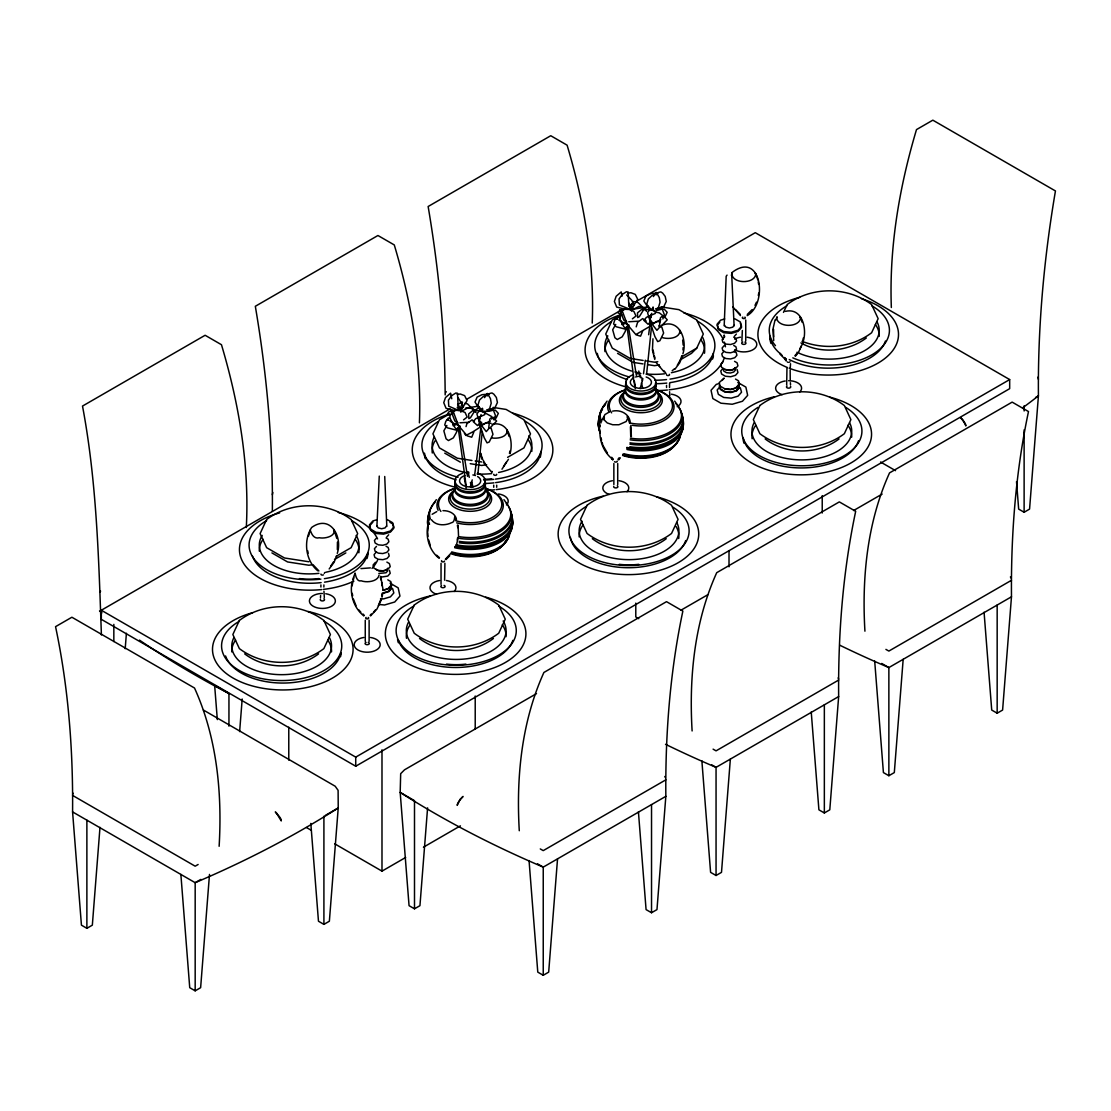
<?xml version="1.0" encoding="UTF-8"?>
<svg xmlns="http://www.w3.org/2000/svg" width="1111" height="1111" viewBox="0 0 1111 1111"><rect width="100%" height="100%" fill="white"/><g stroke="black" fill="none" stroke-linecap="round" stroke-linejoin="round"><path stroke-width="1.5" d="M323.87 587.039L323.898 584.928M496.7 487.271L496.714 485.16M669.516 387.489L669.586 383.267M742.342 330.509L741.884 341.063M638.422 811.78L646.074 909.603L651.532 912.742L656.976 909.603L665.836 796.337C665.267 734.246 669.989 671.919 682.862 611.106L666.517 601.662L543.904 672.461C521.531 721.789 516.129 777.144 519.281 830.736M811.238 712.012L818.904 809.822L824.348 812.974L829.792 809.822L838.652 696.569C838.083 634.464 842.805 572.151 855.678 511.324L839.333 501.894L716.72 572.679C694.347 622.007 688.945 677.377 692.111 730.955M984.068 612.23L991.72 710.054L997.164 713.193L1002.608 710.054L1011.482 596.788C1010.899 534.697 1015.635 472.369 1028.494 411.556L1012.149 402.113L889.536 472.897C867.163 522.239 861.761 577.595 864.927 631.187M1016.523 481.646L1018.662 509.102L1024.12 512.254L1029.564 509.102L1038.424 395.849C1037.757 327.203 1043.937 258.599 1055.45 190.953L932.837 120.169L916.492 129.598C899.313 187.162 889.064 247.295 891.341 307.511M419.416 422.847C421.708 362.63 411.459 302.498 394.28 244.934L377.934 235.504L255.322 306.289C266.834 373.935 273 442.539 272.348 511.185M592.232 323.065C594.524 262.863 584.275 202.73 567.096 145.166L550.75 135.723L428.138 206.507C438.692 268.737 444.858 331.772 445.164 394.905M790.157 370.046L790.254 380.601M458.218 424.944L458.69 426.124L453.385 411.917L454.899 410.32L460.176 410.501L465.051 412.459L467.175 417.083L463.551 419.875M627.048 323.898L627.521 325.065L622.229 310.858L623.729 309.261L629.02 309.441L633.881 311.413L636.006 316.038L632.381 318.829M376.893 526.447L379.268 476.077M724.191 325.829L726.177 276.32L727.052 275.111M427.818 531.391L428.332 526.461M773.562 329.356L773.659 336.786M219.131 846.29C222.283 792.712 216.895 737.343 194.508 688.015L71.896 617.23L55.55 626.66C68.424 687.487 73.145 749.8 72.576 811.905L81.436 925.157L86.88 928.31L92.338 925.157L99.99 827.348M246.309 527.517C249.544 465.69 239.059 403.835 221.464 344.716L205.118 335.272L82.506 406.07C96.74 481.618 98.698 558.458 101.407 634.978M790.254 367.935L790.532 363.728M337.341 549.556L337.438 542.126M630.729 436.554L630.423 426.693M631.381 436.637L630.854 425.332M682.973 350.007L683.154 347.535M320.468 597.593L320.621 595.482M365.255 641.339L365.255 620.244M369.116 620.244L369.116 641.339M441.039 584.372L441.039 563.277M444.9 563.277L444.608 580.15M613.855 484.59L613.855 463.495M617.716 463.495L617.716 484.59M745.745 319.968L745.745 341.063M786.671 384.809L786.963 367.935M125.196 648.713L126.404 633.27M209.493 874.426L200.633 987.693L195.175 990.831L189.731 987.693L180.871 874.426M239.629 731.607L242.184 699.013M427.596 807.85L419.944 905.673L414.5 908.812L409.056 905.673L400.182 792.407L400.682 773.673L404.501 769.826L536.516 693.611M557.541 858.859L548.681 972.125L543.237 975.277L537.78 972.125L529.058 860.581M730.358 759.091L721.497 872.357L716.053 875.496L710.596 872.357L701.874 760.813M903.174 659.309L894.313 772.576L888.869 775.728L883.412 772.576L874.69 661.031M482.118 411.834L482.424 408.251L482.854 411.709L491.937 416.694L491.715 419.083M652.768 310.566L653.074 306.983L653.504 310.455L655.184 311.941L659.392 312.899L662.573 315.427M477.869 474.175L482.23 431.971M646.713 373.129L651.421 327.537M272.348 494.687L272.82 492.451M449.747 418.097L450.163 414.972L452.774 413.431M474.661 474.841L480.702 428.985M481.146 425.596L481.591 422.194M620.188 318.399L620.813 313.705M643.505 373.796L645.297 360.2M648.643 334.73L650.435 321.135M650.879 317.746L651.324 314.344M352.118 582.081C349.437 594.385 353.909 608.023 363.797 615.911L363.7 615.772M352.145 585.886L352.756 582.22M427.902 525.1C425.416 537.002 429.263 550.612 439.026 558.236M652.962 338.772L652.435 350.09L654.782 359.478M473.814 432.123L471.731 437.22L467.231 435.873L459.926 427.277M642.644 331.064L640.575 336.175L636.061 334.828L628.757 326.217M337.272 553.361C342.855 536.835 330.384 513.962 311.649 527.461C303.136 540.71 305.414 560.708 317.829 570.832M381.656 595.746L382.128 593.316M382.059 597.121L382.767 593.399M457.204 539.988L457.676 537.557M509.449 453.427L509.921 450.997M510.088 453.594C513.574 441.275 508.824 420.375 492.006 424.346M682.904 353.812C687.431 340.147 679.682 318.246 661.823 325.287M758.299 295.457L758.771 293.026M802.85 340.438L803.309 337.994M803.475 340.591C806.961 328.287 802.211 307.386 785.394 311.358M457.704 427.596L456.385 432.512L453.344 437.873L448.455 440.553L446.08 438.803L443.844 430.832L446.886 425.457M626.535 326.537L625.229 331.453L622.188 336.827L617.285 339.508L614.911 337.744L612.675 329.773L615.73 324.412M470.411 486.562L472.231 479.883M640.144 388.642L642.88 378.629M308.455 536.307L309.469 532.891M352.631 579.831L355.089 573.068M353.242 580.067L353.909 577.776M775.075 319.815L772.923 329.3L773.728 340.591M466.037 426.61L466.953 423.569L472.022 419.875L474.383 421.513M636.214 326.856L637.603 322.315L642.658 318.607L646.213 321.065M72.687 794.268L73.048 793.143M336.758 555.583L334.119 562.263L329.162 568.971M380.934 599.093L378.351 605.634M381.545 599.343L377.004 608.981L370.56 615.911M456.218 545.807L458.565 536.419L458.038 525.1M680.696 359.159L681.793 355.784M682.39 356.034L679.751 362.714L674.794 369.421M802.975 342.813L798.42 352.451M494.034 420.014L495.492 415.667L493.465 410.223L488.396 411.237M662.864 318.954L664.322 314.621L662.295 309.164L657.226 310.177M462.495 402.571L459.773 410.042L461.232 411.32L468.342 407.668L473.397 409.015L475.952 412.459L467.55 403.932L465.023 403.251M633.131 301.317L630.423 308.775L631.881 310.052L638.978 306.4L644.047 307.761M481.105 414.584L479.063 420.097L482.243 424.791L490.201 421.027M651.74 313.316L649.713 318.829L652.893 323.523L660.851 319.774M484.535 397.641L487.285 393.488L488.771 394.099L481.98 394.697L477.119 397.099L474.994 402.085L479.827 409.32L482.452 410.14M653.379 296.595L656.129 292.429L657.615 293.054L650.824 293.651L645.949 296.04L643.824 301.025L648.657 308.261L651.282 309.08M309.941 531.808C310.177 525.517 310.83 540.099 319.288 537.752C324.704 538.891 336.064 536.432 333.883 529.558L336.827 538.46M354.728 575.554C355.395 568.554 355.02 582.567 361.172 580.803C367.019 582.942 377.934 581.553 379.073 575.095M602.259 419.583L604.981 414.514L609.578 411.848M602.856 419.889L604.301 416.569L604.301 420.041L607.286 422.958L612.675 424.749L618.896 424.749L626.187 421.513L627.673 418.347L627.271 416.569L629.729 423.305M731.357 275.278L732.33 273.042L731.927 274.806C733.954 283.874 753.813 283.847 755.716 274.736L755.299 273.042L756.744 276.361M775.672 320.121L777.117 316.788L776.714 318.565C778.742 327.634 798.601 327.592 800.489 318.482L800.087 316.788L801.059 319.038M680.126 359.922L691.486 353.367L696.764 348.118L703.305 334.036L696.764 319.954L678.918 309.65L661.031 306.886M783.491 312.399L787.13 304.581C811.336 286.263 847.415 286.263 871.621 304.581L878.148 318.663L871.621 332.744C852.04 347.771 824.556 350.048 802.003 341.327M508.463 459.26L501.978 469.203M680.196 360.214L677.321 365.241M754.994 305.358L756.48 302.192M799.767 349.104L801.267 345.938M324.287 573.415L324.787 572.484M100.004 592.232L100.587 591.177M445.636 392.683L446.219 391.627M445.358 559.264L451.302 552.903M445.9 559.652L449.733 555.75M618.174 459.482L618.73 458.593M618.716 459.871L620.341 457.843M457.538 430.471L454.954 427.652L450.177 418.444L448.358 417.972L445.789 421.402L444.733 424.985L447.316 427.791L457.538 430.471L460.232 426.235L456.718 424.471L452.982 425.652M626.382 329.411L623.799 326.606L619.008 317.399L617.202 316.913L614.633 320.357L613.578 323.926L616.147 326.745L626.382 329.411L629.062 325.19L625.549 323.426L621.813 324.593M333.564 561.874L330.731 566.124M506.38 462.107L503.547 466.356M460.232 799.267L457.176 805.378C457.399 800.948 468.009 791.671 460.287 799.309M370.13 615.355L371.324 614.022M747.3 315.482L747.203 315.621C768.52 303.4 761.229 249.697 731.774 272.709M386.475 525.961L385.059 527.919L381.642 528.739L378.24 527.919L376.823 525.961M432.443 505.116L436.331 499.672M603.176 406.543L607.064 401.113M734.177 325.204L732.76 327.176L729.358 327.995L725.941 327.176L724.525 325.204M656.087 310.358L658.434 307.58L660.059 302.164L659.295 297.567L657.573 294.54L655.49 293.984L651.949 295.609L648.31 299.012L646.685 304.428L651.115 309.608L653.199 310.163M373.518 612.175L375.518 609.883M752.161 309.594L747.314 314.399M794.948 355.645L796.934 353.354M795.365 356.2L797.406 353.867M372.921 522.073L369.463 525.989L370.657 530.35L376.046 533.461L383.573 534.141L390.378 532.141L393.836 528.225L392.641 523.878L389.947 522.323M376.476 538.099L374.421 540.432L375.129 543.001L378.323 544.848L382.795 545.265L386.822 544.084L388.878 541.751L388.17 539.168L386.045 537.932M376.476 546.39L374.421 548.709L375.129 551.292L378.323 553.139L382.795 553.556L386.822 552.361L388.878 550.028L388.17 547.459L386.045 546.223M386.684 537.057L388.683 534.794M376.212 552.181L374.06 554.625L374.81 557.333L378.157 559.264L382.851 559.694L387.072 558.458L389.225 556.014L388.489 553.306M375.504 562.291L373.06 565.055L373.907 568.124L377.698 570.318L383.003 570.804L387.795 569.387L390.239 566.624L389.392 563.569L386.864 562.097M387.753 568.249L386.017 570.221L382.615 571.221L378.837 570.873L376.143 569.318M387.753 570.818L386.017 572.776L378.837 573.443M390.239 586.177L387.795 588.941L383.003 590.358M719.761 322.315L717.164 325.245L718.359 329.592L723.747 332.717L731.288 333.397L738.079 331.397L741.537 327.481L740.343 323.134M724.178 345.632L722.122 347.965L722.83 350.548L726.025 352.395L730.496 352.798L734.524 351.618L736.579 349.285L735.871 346.715L733.746 345.479M734.385 336.314L736.385 334.05M723.928 351.437L721.775 353.881L722.511 356.589L725.872 358.52L730.552 358.95L734.788 357.714L736.94 355.27L736.19 352.562L733.954 351.27M723.205 361.547L720.761 364.311L721.608 367.38L726.538 370.13L730.316 370.477L733.732 369.477L735.468 367.505M722.386 369.144L720.761 370.991L721.608 374.06L725.4 376.254L730.719 376.74L735.496 375.324L737.94 372.56L737.093 369.491M722.094 380.462L724.15 378.115L719.22 382.573L720.206 386.184L725.4 389.128L730.719 389.614L735.496 388.197L737.94 385.434M719.761 387.045L717.164 389.989L718.359 394.336L723.747 397.46L731.288 398.141L738.079 396.141L741.537 392.225L740.343 387.878M489.757 428.193L496.617 421.083L494.853 419.111L491.187 417.764L489.757 419.153L488.59 428.943L486.271 431.596L481.577 425.555L486.09 422.68L491.02 423.319M660.406 326.926L667.253 319.815L665.489 317.857L661.823 316.496L660.406 317.899L659.24 327.676L656.92 330.328L652.226 324.301L656.74 321.426L660.017 321.843M487.201 395.905L489.979 393.363L491.992 392.975L493.798 394.141L496.367 397.488L497.422 402.501L494.853 407.987L486.687 409.876M656.045 294.859L658.809 292.318L660.823 291.915L662.642 293.082L665.211 296.429L666.267 301.442L663.684 306.928L655.532 308.83M672.169 370.727L674.377 368.866M479.119 407.209L474.939 410.598L470.425 417.792L468.856 418.625L468.634 413.931L472.814 410.556L482.23 410.667L477.855 405.487L479.48 400.071L483.118 396.655L486.646 395.044L488.729 395.599L490.451 398.627L491.215 403.21L489.604 408.626L487.243 411.417L484.354 411.223M647.949 306.164L643.769 309.538L639.269 316.732L637.686 317.565L637.478 312.885L641.658 309.497L651.074 309.622M432.165 514.282L436.762 511.615M636.506 334.175L651.227 325.606L649.768 323.537M961.64 418.722C956.96 414.639 966.528 422.791 965.792 425.707M961.557 418.778L962.543 419.722M962.473 419.764L963.376 420.805M636.506 301.262L755.272 232.685L1009.677 379.573L1009.677 388.669L355.728 766.229L101.323 619.341L101.323 610.245L450.094 408.876M457.607 404.543L462.12 401.932M466.634 399.335L621.466 309.941M628.993 305.594L631.992 303.858M449.872 413.723L439.456 419.736L432.929 433.818L439.456 447.9L457.315 458.204L471.953 460.468M621.202 314.802L612.272 319.954L605.745 334.036L612.272 348.118L630.131 358.436L643.144 360.45M336.258 556.264L351.132 547.681L357.673 533.599L351.132 519.517C326.926 501.2 290.846 501.2 266.64 519.517L260.113 533.599L266.64 547.681L284.499 557.986L308.886 561.763M507.588 457.343L523.948 447.9L530.489 433.818L523.948 419.736L506.102 409.431L493.09 407.418M681.89 356.714L696.764 348.118M334.494 559.472L345.854 552.917M318.593 653.865C297.415 669.891 265.848 669.891 244.67 653.865M866.33 337.98C848.026 351.673 820.862 354.353 800.934 342.91M493.437 638.478C472.258 654.504 440.692 654.504 419.514 638.478M666.253 538.71C645.074 554.722 613.508 554.722 592.33 538.71M839.069 438.928C817.89 454.954 786.324 454.954 765.146 438.928M101.323 610.245L355.728 757.133L1009.677 379.573M198.133 864.483L195.175 866.191L72.576 795.407M200.91 879.384L195.175 882.689L72.576 811.905M1035.563 397.502L1038.424 395.849A969.334 559.638 0 0 1 1022.606 407.876M325.342 815.405L338.23 807.961L338.105 790.338L335.189 786.227L203.41 710.04M680.821 610.286L707.832 594.704M853.637 510.518L882.148 494.062M334.647 843.791L381.99 871.135L405.668 857.456M423.43 847.207L460.412 825.848M310.816 823.418L318.468 921.227L323.912 924.38L329.37 921.227L338.23 807.961A969.334 559.638 0 0 1 195.175 882.689L195.175 990.831M665.836 779.839L543.237 850.623L540.279 848.929M838.652 680.071L716.053 750.855L713.095 749.147M1011.482 580.289L888.869 651.074L885.911 649.38M665.836 796.337L543.237 867.122A969.334 559.638 0 0 1 400.182 792.407L414.5 800.67L414.5 908.812M838.652 696.569L716.053 767.354A969.334 559.638 0 0 1 665.531 744.301M1011.482 596.788L888.869 667.572A969.334 559.638 0 0 1 839.888 645.269M276.361 812.933L281.236 820.932C282.125 817.807 271.862 809.1 276.458 812.877M724.705 318.968L720.622 320.176L717.164 324.093L718.359 328.439L723.747 331.55L731.288 332.245L738.079 330.245L741.537 326.328L740.343 321.982L734.954 318.857M719.164 383.545L716.248 384.392L711.04 390.294L712.831 398.543L720.942 403.21L732.246 404.251L742.467 401.252L747.661 395.349L745.87 387.1L737.773 382.434M377.004 519.712L372.921 520.92L369.463 524.836L370.657 529.183L376.046 532.308L383.573 532.988L390.378 530.989L393.836 527.072L392.641 522.725L387.253 519.601M383.253 590.094L388.906 588.427L391.78 585.164L390.794 581.553L387.795 579.831M383.156 592.885L388.447 591.33L391.141 588.274L390.53 586.011M383.253 593.26L388.906 591.594L391.78 588.33L390.794 584.719M360.978 568.596L370.394 567.888M621.785 323.009L624.813 322.315L627.201 324.079M452.955 424.069L455.982 423.374L458.357 425.138M627.993 308.65L624.91 309.136L616.702 307.08L614.383 301.442L616.147 296.276L621.243 291.901L621.993 296.262M457.357 409.903L454.26 410.39L446.066 408.334L443.747 402.696L445.511 397.544L450.594 393.155L451.76 398.752M633.381 309.15L648.019 306.886M657.781 361.7L654.518 362.2L646.394 360.95M659.448 364.922L654.518 365.686L647.963 364.672M465.44 408.168L478.452 406.154M486.632 464.704L481.702 465.467L470.217 463.69M312.177 564.735L308.886 565.235L287.555 561.944L271.931 552.917M624.243 309.691L619.855 310.275L618.022 312.816L621.771 314.844M455.066 410.751L449.205 411.542L447.372 414.084L449.427 415.07M627.896 293.123L630.909 292.735L635.27 294.373L637.728 299.303L631.354 309.233L634.103 305.039L631.645 300.095L626.715 294.998M457.246 394.391L460.26 394.002L464.62 395.627L467.078 400.571L460.704 410.501L460.857 412.223M612.578 411.126C620.716 409.362 629.854 414.07 630.34 423.069M628.77 321.759L638.186 321.204M459.926 422.805L469.342 422.249M658.045 309.386L664.114 309.066L667.155 312.302L664.92 317.038L662.545 316.274M489.215 410.431L495.27 410.112L498.325 413.361L496.089 418.097L493.715 417.333M457.996 410.362L460.718 410.528L463.454 406.293L457.996 397.585M492.104 437.97C497.409 438.817 506.408 437.331 507.102 431.485L506.699 429.79L509.157 436.526M442.97 510.657C448.705 510.505 455.191 513.226 456.496 519.365M725.4 369.574L730.719 370.06L735.496 368.644L737.94 365.88L737.093 362.825L734.565 361.353M724.691 388.767L730.955 389.35L736.607 387.683L739.482 384.42L738.496 380.809L735.51 379.073M380.351 577.234L387.795 576.067L390.239 573.304L389.392 570.249M380.559 598.607L383.573 598.885L390.378 596.885L393.836 592.968L392.641 588.622M379.698 604.551L384.545 604.995L394.752 601.995L399.96 596.093L398.169 587.858L390.058 583.178M448.622 420.208L446.678 419.93L448.705 420.319M633.187 362.394L643.033 363.908M475.202 460.982L481.702 461.982M662.017 337.508C667.864 339.452 678.668 338.577 679.918 331.703L679.515 330.009L680.96 333.342M634.409 301.65L638.2 302.664L646.602 311.191L645.894 309.372M658.865 325.856L661.795 326.995L663.628 333.064L659.878 340.73L657.698 341.605L654.893 336.55L650.824 324.426L653.004 323.551L650.282 321.898L649.893 316.135L650.727 317.579M626.646 321.579L623.757 320.051L619.785 309.802L622.271 312.441M457.801 422.638L454.913 421.111L450.941 410.862L453.427 413.486M733.746 337.188L735.871 338.424L736.579 341.008L734.524 343.327L730.496 344.521L726.025 344.104L722.83 342.257L722.122 339.688L724.178 337.355L724.178 335.036L724.678 336.897M880.565 462.009L895.535 470.647M617.563 353.367L631.756 361.575M881.717 663.448L888.869 667.572L888.869 775.728M444.747 453.149L460.371 462.162M638.742 618.674L635.784 616.966L635.784 603.106M711.762 764.868L716.053 767.354L716.053 875.496M537.502 863.816L543.237 867.122L543.237 975.277M216.062 686.098L228.949 693.542L228.949 726.163M306.525 827.556L310.969 830.125M618.799 320.037L622.604 322.371M449.969 421.097L453.774 423.416M436.623 555.194L439.47 557.694M784.463 357.506L786.213 359.714M740.315 314.399L735.482 309.594M663.892 370.727L665.114 372.088M664.086 371.907L656.309 362.714M611.647 457.274L613.147 459.024M363.033 614.022L364.241 615.355M318.899 570.915L313.094 564.791M780.269 353.354L782.269 355.645M779.797 353.867L785.227 359.381M358.839 609.883L360.839 612.175M457.218 407.32L458.774 409.209M740.44 315.621L732.732 306.719M612.411 459.149C604.523 452.816 600.065 442.956 599.926 432.859M731.732 275.459L734.107 325.829M658.74 365.241L659.698 366.574M674.669 401.113L678.557 406.543M607.453 453.135L603.12 445.719M491.965 471.397L492.298 471.856M503.936 499.672L507.824 505.116M431.415 519.67C435.748 525.864 445.233 525.822 451.469 522.725C456.079 522.323 453.566 511.935 455.899 519.67M491.742 472.244L483.493 462.482M479.119 424.791L480.577 426.874L472.8 431.873L465.856 435.429L464.398 433.359M963.32 420.847L965.792 425.707M620.743 321.135L622.271 323.44M485.91 465.009L483.049 459.996M785.13 359.242L786.144 360.992M612.314 459.024L612.855 459.871M480.077 418.833L479.258 417.389L479.633 423.166L477.508 425.582L473.272 421.708L475.73 418.653L484.604 414.722L485.257 413.334L482.368 411.237L479.355 410.82L476.897 413.875L479.646 423.194L482.368 424.819L480.174 425.694L484.243 437.803L487.049 442.872L489.229 441.997L492.978 434.332L491.145 428.263M1010.413 576.928L1010.996 578.026M664.781 776.478L665.364 777.575M665.642 372.935L666.142 373.865M628.59 302.775L630.826 307.233L628.632 309.094L631.367 309.261L631.492 310.969M457.94 404.043L460.176 408.487M356.006 605.634L353.423 599.093M1037.952 377.115L1038.424 379.351M654.282 355.784L655.004 358.034M602.037 442.345L602.759 444.594M481.827 456.69L482.549 458.94M481.966 459.26L480.341 453.594M430.304 545.487L428.721 539.988M838.18 677.807L838.541 678.932M801.531 320.121L802.211 322.398M757.091 277.5L757.758 279.778M380.698 576.345L383.045 589.608M380.448 577.776L381.115 580.067M734.857 367.894L735.468 370.074L733.732 372.032L730.316 373.032L726.538 372.685L723.844 371.13L723.247 368.949M738.496 383.975L739.482 387.586L736.607 390.85L730.955 392.516L724.691 391.947L720.206 389.35L719.22 385.739M738.232 385.267L738.857 387.531L736.149 390.586L730.857 392.141L724.983 391.614L720.789 389.183L719.859 385.795M638.769 371.018L640.311 377.768M641.464 382.837L642.616 387.892M480.966 453.427L481.452 455.566M468.12 472.286L469.273 477.341M470.425 482.41L471.592 487.465M384.725 476.494L386.809 526.447M641.7 377.504L642.45 380.865M471.8 482.118L472.911 487.146M653.087 350.007L653.796 353.659M601.079 437.776L601.551 440.206M352.229 593.316L352.701 595.746M307.691 550.778L308.15 553.209M633.131 376.726L635.284 388.669M464.287 477.772L466.148 488.007M633.714 377.573L627.34 328.995M634.312 380.948L635.52 387.683M466.078 485.368L458.51 430.04M758.244 281.93L758.66 284.374M682.668 340.133L683.182 345.063M457.399 525.239L457.801 527.683M381.615 582.22L382.226 585.886M628.382 326.134L636.339 375.282M459.551 427.18L467.495 476.327M214.631 685.279L217.325 719.595M790.379 382.712L790.532 384.809M324.329 597.593L323.954 591.26M427.749 532.627L428.027 536.335M669.794 395.933L669.586 391.711M666.531 385.378L666.544 387.489M493.715 485.16L493.728 487.271M320.898 584.928L320.912 587.039M1024.12 405.821L1024.12 410.973M1024.12 429.86L1024.12 512.254M997.164 605.051L997.164 713.193M824.348 704.832L824.348 812.974M822.223 495.673L822.223 513.004M729.01 551.223L729.01 566.818M651.532 804.6L651.532 912.742M475.216 696.014L475.216 728.941M381.99 749.842L381.99 871.135M355.728 757.133L355.728 766.229M323.912 816.224L323.912 924.38M288.777 727.205L288.777 760.132M113.836 624.368L113.836 641.533M86.88 820.168L86.88 928.31M368.227 617.424A1.486 0.861 0 0 1 368.227 618.633A1.486 0.861 0 0 1 366.13 618.633A1.486 0.861 0 0 1 366.13 617.424M368.241 642.38A2.125 1.236 0 0 1 368.81 644.241A2.125 1.236 0 0 1 365.547 644.241A2.125 1.236 0 0 1 366.116 642.38M370.532 637.478A12.971 7.485 0 0 1 377.809 649.018A12.971 7.485 0 0 1 356.562 649.018A12.971 7.485 0 0 1 363.825 637.478M308.066 611.481A70.299 40.593 0 0 1 339.952 672.988A70.299 40.593 0 0 1 228.838 675.377A70.299 40.593 0 0 1 252.697 612.675M341.077 653.421A58.355 33.691 0 0 1 340.508 656.726M340.855 652.699A58.355 33.691 0 0 1 285.624 683.015A58.355 33.691 0 0 1 225.561 655.934M329.398 637.547A49.87 28.789 0 0 1 281.666 674.669A49.87 28.789 0 0 1 233.921 637.547M324.148 621.341A60.091 34.691 0 0 1 324.148 670.405A60.091 34.691 0 0 1 239.171 670.405A60.091 34.691 0 0 1 239.171 621.341M231.81 651.921A49.87 28.789 0 0 1 235.588 640.089M327.745 640.089A49.87 28.789 0 0 1 331.522 651.921M512.657 413.111A70.299 40.593 0 0 1 552.334 454.774A70.299 40.593 0 0 1 496.27 489.604M494.617 489.784A70.299 40.593 0 0 1 487.785 490.27M454.052 486.896A70.299 40.593 0 0 1 412.348 451.802A70.299 40.593 0 0 1 447.844 414.5M540.835 453.857A58.355 33.691 0 0 1 540.279 457.163M425.319 458.76A58.355 33.691 0 0 1 424.485 455.524M540.835 451.469A58.355 33.691 0 0 1 495.631 482.632M493.937 482.841A58.355 33.691 0 0 1 484.215 483.479M456.177 479.855A58.355 33.691 0 0 1 424.485 453.135M528.947 435.651A49.87 28.789 0 0 1 498.547 472.494M491.715 473.578A49.87 28.789 0 0 1 477.05 473.98M468.828 473.105A49.87 28.789 0 0 1 434.234 436.998M491.715 478.799A49.87 28.789 0 0 1 483.632 479.341M432.29 453.01A49.87 28.789 0 0 1 435.012 440.873M528.058 439.539A49.87 28.789 0 0 1 531.836 451.385M524.475 420.805A60.091 34.691 0 0 1 539.738 454.913A60.091 34.691 0 0 1 495.437 479.133M493.701 479.355A60.091 34.691 0 0 1 483.688 480.008M458.135 477.175A60.091 34.691 0 0 1 438.109 421.625M496.645 474.272A1.486 0.861 0 0 1 495.214 475.355A1.486 0.861 0 0 1 493.784 474.272M498.575 493.951A12.971 7.485 0 0 1 506.449 504.936M744.87 317.135A1.486 0.861 0 0 1 744.87 318.343A1.486 0.861 0 0 1 742.773 318.343A1.486 0.861 0 0 1 742.773 317.135M744.884 342.091A2.125 1.236 0 0 1 745.453 343.952A2.125 1.236 0 0 1 742.19 343.952A2.125 1.236 0 0 1 742.759 342.091M747.175 337.202A12.971 7.485 0 0 1 755.049 348.174A12.971 7.485 0 0 1 734.649 349.729M734.649 339.133A12.971 7.485 0 0 1 740.468 337.202M861.414 298.678A70.299 40.593 0 0 1 888.494 355.339A70.299 40.593 0 0 1 789.157 368.213M787.435 367.533A70.299 40.593 0 0 1 758.271 330.384A70.299 40.593 0 0 1 799.698 297.359M885.439 341.035A58.355 33.691 0 0 1 846.651 366.422A58.355 33.691 0 0 1 789.241 359.547M779.686 353.173A58.355 33.691 0 0 1 769.923 336.133M770.978 343.424A58.355 33.691 0 0 1 769.923 338.522M875.412 324.523A49.87 28.789 0 0 1 879.19 336.369M877.079 321.982A49.87 28.789 0 0 1 856.637 354.409A49.87 28.789 0 0 1 796.976 352.229M871.829 305.789A60.091 34.691 0 0 1 874.538 353.173A60.091 34.691 0 0 1 792.81 357.853M775.464 345.674A60.091 34.691 0 0 1 786.852 305.789M323.898 598.815A2.125 1.236 0 0 1 324.023 600.482A2.125 1.236 0 0 1 321.176 600.704A2.125 1.236 0 0 1 320.551 599.079M323.44 574.873A1.486 0.861 0 0 1 320.968 574.054M325.759 593.732A12.971 7.485 0 0 1 332.328 605.773A12.971 7.485 0 0 1 310.636 604.12A12.971 7.485 0 0 1 322.398 593.468M228.949 693.542A969.334 559.638 0 0 1 139.458 640.117M101.92 612.828A969.334 559.638 0 0 1 99.518 610.953M377.559 560.277A70.299 40.593 0 0 1 372.004 568.415M353.867 581.164A70.299 40.593 0 0 1 323.454 589.385M321.801 589.566A70.299 40.593 0 0 1 242.74 561.847A70.299 40.593 0 0 1 279.639 512.893M338.244 512.477A70.299 40.593 0 0 1 377.559 538.877M368.019 553.639A58.355 33.691 0 0 1 366.977 558.541M367.81 552.903A58.355 33.691 0 0 1 324.509 582.164M321.121 582.622A58.355 33.691 0 0 1 252.503 556.153M356.131 535.419A49.87 28.789 0 0 1 325.731 572.262M318.899 573.345A49.87 28.789 0 0 1 271.403 563.916A49.87 28.789 0 0 1 262.196 535.419M318.899 578.581A49.87 28.789 0 0 1 299.428 578.581M259.307 551.153A49.87 28.789 0 0 1 263.085 539.321M355.242 539.321A49.87 28.789 0 0 1 358.853 552.778M351.645 520.573A60.091 34.691 0 0 1 367.158 554.181A60.091 34.691 0 0 1 324.37 578.664M320.885 579.123A60.091 34.691 0 0 1 256.169 561.458A60.091 34.691 0 0 1 266.682 520.573M444.456 561.055A1.486 0.861 0 0 1 442.581 561.874A1.486 0.861 0 0 1 441.692 560.624M444.039 585.4A2.125 1.236 0 0 1 444.719 587.177A2.125 1.236 0 0 1 441.595 587.413A2.125 1.236 0 0 1 441.47 585.594M446.33 580.511A12.971 7.485 0 0 1 454.205 591.483M436.484 594.232A12.971 7.485 0 0 1 430.11 586.761A12.971 7.485 0 0 1 439.609 580.511M485.715 597.121A70.299 40.593 0 0 1 509.574 659.823A70.299 40.593 0 0 1 398.46 657.42A70.299 40.593 0 0 1 430.346 595.927M398.391 642.769A58.355 33.691 0 0 1 397.557 639.519M512.865 640.367A58.355 33.691 0 0 1 455.621 667.489A58.355 33.691 0 0 1 398.391 640.367M465.926 664.114A49.87 28.789 0 0 1 446.469 664.114M406.501 638.311A49.87 28.789 0 0 1 410.126 624.84M502.283 624.84A49.87 28.789 0 0 1 506.06 636.686M503.172 620.952A49.87 28.789 0 0 1 457.44 659.42A49.87 28.789 0 0 1 408.459 622.299M498.686 606.106A60.091 34.691 0 0 1 498.686 655.157A60.091 34.691 0 0 1 413.709 655.157A60.091 34.691 0 0 1 413.709 606.106M829.764 397.141A70.299 40.593 0 0 1 856.317 459.482A70.299 40.593 0 0 1 745.134 458.69A70.299 40.593 0 0 1 774.353 396.752M744.023 443.22A58.355 33.691 0 0 1 743.19 439.97M858.497 440.817A58.355 33.691 0 0 1 798.42 467.898A58.355 33.691 0 0 1 743.19 437.581M752.147 438.762A49.87 28.789 0 0 1 755.758 425.291M847.915 425.291A49.87 28.789 0 0 1 851.693 437.137M849.582 422.749A49.87 28.789 0 0 1 801.836 459.885A49.87 28.789 0 0 1 754.091 422.749M845.707 407.376A60.091 34.691 0 0 1 843.846 455.885A60.091 34.691 0 0 1 759.827 455.885A60.091 34.691 0 0 1 757.966 407.376M790.032 361.714A1.486 0.861 0 0 1 789.338 362.242M788.227 362.325A1.486 0.861 0 0 1 787.324 361.922M790.449 386.309A2.125 1.236 0 0 1 789.824 387.92A2.125 1.236 0 0 1 786.977 387.711A2.125 1.236 0 0 1 787.102 386.045M788.602 380.698A12.971 7.485 0 0 1 799.837 391.933M782.116 394.669A12.971 7.485 0 0 1 775.742 387.211A12.971 7.485 0 0 1 785.241 380.962M617.216 461.051A1.486 0.861 0 0 1 614.508 461.704M617.299 485.826A2.125 1.236 0 0 1 616.341 487.882A2.125 1.236 0 0 1 613.73 486.382M619.146 480.73A12.971 7.485 0 0 1 627.021 491.715M609.3 494.451A12.971 7.485 0 0 1 602.926 486.993A12.971 7.485 0 0 1 612.425 480.73M656.948 496.923A70.299 40.593 0 0 1 683.14 559.527A70.299 40.593 0 0 1 571.623 557.93A70.299 40.593 0 0 1 603.162 496.145M685.681 540.599A58.355 33.691 0 0 1 625.604 567.679A58.355 33.691 0 0 1 570.374 537.363M638.756 564.332A49.87 28.789 0 0 1 619.285 564.332M579.164 536.905A49.87 28.789 0 0 1 582.942 525.072M675.988 526.406A49.87 28.789 0 0 1 678.71 538.543M676.766 522.531A49.87 28.789 0 0 1 627.784 559.638A49.87 28.789 0 0 1 582.053 521.17M672.891 507.158A60.091 34.691 0 0 1 670.558 555.931A60.091 34.691 0 0 1 586.066 555.111A60.091 34.691 0 0 1 586.525 506.324M724.33 357.936A70.299 40.593 0 0 1 669.086 389.836M667.433 390.017A70.299 40.593 0 0 1 655.379 390.614M625.285 386.697A70.299 40.593 0 0 1 585.122 351.52A70.299 40.593 0 0 1 620.66 314.732M683.89 312.927A70.299 40.593 0 0 1 723.192 339.327M724.33 342.105A70.299 40.593 0 0 1 725.455 346.799M713.443 355.742A58.355 33.691 0 0 1 712.609 358.992M713.443 353.354A58.355 33.691 0 0 1 670.141 382.615M666.767 383.073A58.355 33.691 0 0 1 655.379 383.712M627.423 379.601A58.355 33.691 0 0 1 597.301 353.354M702.541 337.216A49.87 28.789 0 0 1 671.363 372.713M664.531 373.796A49.87 28.789 0 0 1 646.644 373.963M639.936 373.046A49.87 28.789 0 0 1 634.881 371.949M631.645 371.06A49.87 28.789 0 0 1 607.828 335.869M604.939 351.604A49.87 28.789 0 0 1 608.717 339.772M700.874 339.772A49.87 28.789 0 0 1 704.499 353.229M697.291 321.023A60.091 34.691 0 0 1 712.79 354.631A60.091 34.691 0 0 1 670.002 379.115M666.517 379.573A60.091 34.691 0 0 1 654.796 380.24M629.284 376.962A60.091 34.691 0 0 1 610.925 321.857M669.308 374.296A1.486 0.861 0 0 1 668.6 375.504A1.486 0.861 0 0 1 666.6 374.935M671.391 394.183A12.971 7.485 0 0 1 677.21 406.709M677.474 441.4A37.899 21.873 0 0 1 623.354 455.149M681.446 413.111A42.01 24.248 0 0 1 629.993 442.817M600.287 425.666A42.01 24.248 0 0 1 602.495 409.515M674.641 445.247A36.552 21.109 0 0 1 622.591 455.441M680.724 432.901A39.857 23.012 0 0 1 624.007 453.76M677.627 405.959A41.26 23.831 0 0 1 672.947 431.776A41.26 23.831 0 0 1 630.187 439.803M601.009 422.958A41.26 23.831 0 0 1 605.134 404.876M655.587 382.184A15.235 8.805 0 0 1 640.866 393.252A15.235 8.805 0 0 1 626.146 382.184M657.448 390.225A33.163 19.151 0 0 1 671.502 414.139A33.163 19.151 0 0 1 632.284 425.305M608.828 411.764A33.163 19.151 0 0 1 624.285 390.225M681.946 417.903A42.537 24.553 0 0 1 669.794 442.261A42.537 24.553 0 0 1 626.826 447.441M599.787 430.61A42.537 24.553 0 0 1 599.148 419.458M683.237 425.249A42.371 24.47 0 0 1 626.882 448.344M599.94 431.582A42.371 24.47 0 0 1 598.857 422.055M682.001 416.625A42.593 24.595 0 0 1 629.84 446.747M599.732 429.36A42.593 24.595 0 0 1 599.093 418.194M655.671 383.434A15.318 8.846 0 0 1 640.866 394.572A15.318 8.846 0 0 1 626.062 383.434M656.448 389.628A15.582 8.999 0 0 1 638.839 398.543A15.582 8.999 0 0 1 625.826 387.308M656.059 388.544A15.735 9.082 0 0 1 640.866 399.974A15.735 9.082 0 0 1 625.674 388.544M680.001 435.637A39.218 22.637 0 0 1 622.743 454.246M683.029 426.513A42.176 24.345 0 0 1 626.951 449.497M600.134 432.818A42.176 24.345 0 0 1 599.051 423.347M656.184 391.558A19.998 11.554 0 0 1 655.421 406.904A19.998 11.554 0 0 1 628.923 408.251A19.998 11.554 0 0 1 623.549 393.211M646.158 376.99A10.582 6.111 0 0 1 649.532 385.795A10.582 6.111 0 0 1 634.062 386.961A10.582 6.111 0 0 1 633.381 377.962M635.575 376.99A10.582 6.111 0 0 1 640.866 376.185M676.043 403.793A40.621 23.456 0 0 1 673.099 429.804A40.621 23.456 0 0 1 630.354 438.178M601.62 421.597A40.621 23.456 0 0 1 605.689 403.793M656.629 391.6A18.193 10.513 0 0 1 640.866 407.362A18.193 10.513 0 0 1 625.104 391.6M656.684 390.044A31.65 18.276 0 0 1 669.433 413.723A31.65 18.276 0 0 1 629.534 422.916M611.633 412.848A31.65 18.276 0 0 1 625.049 390.044M656.059 391.558A21.484 12.402 0 0 1 656.49 408.848A21.484 12.402 0 0 1 626.576 409.598A21.484 12.402 0 0 1 624.41 392.364M646.033 374.088A15.096 8.721 0 0 1 653.49 387.072A15.096 8.721 0 0 1 629.881 388.267A15.096 8.721 0 0 1 633.312 374.74M636.964 373.865A15.096 8.721 0 0 1 640.866 373.574M656.018 390.669A17.498 10.096 0 0 1 640.866 405.807A17.498 10.096 0 0 1 625.715 390.669M681.64 414.347A42.218 24.373 0 0 1 629.937 444.192M600.093 426.957A42.218 24.373 0 0 1 600.093 414.347M486.715 488.798A33.163 19.151 0 0 1 499.686 514.074A33.163 19.151 0 0 1 456.635 522.864M438.095 510.338A33.163 19.151 0 0 1 453.552 488.798M487.451 491.784A19.998 11.554 0 0 1 482.077 506.824A19.998 11.554 0 0 1 455.579 505.477A19.998 11.554 0 0 1 454.816 490.132M477.619 476.536A10.582 6.111 0 0 1 476.938 485.535A10.582 6.111 0 0 1 461.468 484.368A10.582 6.111 0 0 1 464.842 475.564M472.869 474.952A10.582 6.111 0 0 1 475.425 475.564M485.951 488.604A31.65 18.276 0 0 1 497.936 513.157A31.65 18.276 0 0 1 455.76 520.712M440.9 511.421A31.65 18.276 0 0 1 454.316 488.604M508.657 506.824A41.26 23.831 0 0 1 500.797 531.308A41.26 23.831 0 0 1 459.454 538.377M429.665 520.017A41.26 23.831 0 0 1 432.443 505.672M486.59 490.923A21.484 12.402 0 0 1 484.424 508.171A21.484 12.402 0 0 1 454.51 507.421A21.484 12.402 0 0 1 454.941 490.132M477.688 473.314A15.096 8.721 0 0 1 481.702 486.465A15.096 8.721 0 0 1 458.565 486.465A15.096 8.721 0 0 1 462.579 473.314M466.231 472.439A15.096 8.721 0 0 1 468.828 472.175M485.285 489.229A17.498 10.096 0 0 1 470.134 504.38A17.498 10.096 0 0 1 454.982 489.229M485.896 490.173A18.193 10.513 0 0 1 470.134 505.922A18.193 10.513 0 0 1 454.371 490.173M511.949 521.906A42.176 24.345 0 0 1 454.732 547.751M512.143 520.628A42.371 24.47 0 0 1 454.663 546.598M511.852 518.032A42.537 24.553 0 0 1 498.034 541.363A42.537 24.553 0 0 1 456.093 546.015M427.957 526.031A42.537 24.553 0 0 1 427.957 519.629M506.324 503.436A40.621 23.456 0 0 1 501.714 528.85A40.621 23.456 0 0 1 459.621 536.752M430.29 518.67A40.621 23.456 0 0 1 434.956 502.366M485.326 487.118A15.735 9.082 0 0 1 470.134 498.547A15.735 9.082 0 0 1 454.941 487.118M485.174 485.882A15.582 8.999 0 0 1 472.161 497.117A15.582 8.999 0 0 1 454.552 488.201M484.938 482.007A15.318 8.846 0 0 1 470.134 493.145A15.318 8.846 0 0 1 455.329 482.007M484.854 480.744A15.235 8.805 0 0 1 470.134 491.826A15.235 8.805 0 0 1 455.413 480.744M509.019 535.696A39.218 22.637 0 0 1 452.01 552.82M509.907 532.974A39.857 23.012 0 0 1 451.719 551.875M511.268 515.198A42.593 24.595 0 0 1 499.103 539.585A42.593 24.595 0 0 1 456.079 544.779M427.916 524.767A42.593 24.595 0 0 1 428.999 515.198M510.907 512.921A42.218 24.373 0 0 1 459.204 542.765M428.735 523.989A42.218 24.373 0 0 1 429.36 512.921M510.713 511.685A42.01 24.248 0 0 1 459.26 541.376M429.554 524.239A42.01 24.248 0 0 1 428.124 517.962M428.221 516.379A42.01 24.248 0 0 1 429.554 511.685M505.449 541.196A36.552 21.109 0 0 1 451.858 554.014M506.741 539.974A37.899 21.873 0 0 1 451.191 553.264M239.379 620.452L232.852 634.534L239.379 648.616C263.585 666.933 299.664 666.933 323.87 648.616L330.411 634.534L323.87 620.452C299.664 602.148 263.585 602.148 239.379 620.452M414.236 605.078L407.695 619.16L414.236 633.242C438.428 651.546 474.522 651.546 498.728 633.242L505.255 619.16L498.728 605.078C474.522 586.761 438.428 586.761 414.236 605.078M650.296 321.926L648.157 324.315L643.922 320.454L646.38 317.385L655.254 313.455L655.893 312.066L653.004 309.983L650.004 309.552L647.546 312.622L650.296 321.926M587.052 505.297L580.511 519.379L587.052 533.461C611.258 551.778 647.338 551.778 671.544 533.461L678.071 519.379L671.544 505.297C647.338 486.993 611.258 486.993 587.052 505.297M759.868 405.529L753.327 419.611L759.868 433.693C784.074 451.996 820.154 451.996 844.36 433.693L850.887 419.611L844.36 405.529C820.154 387.211 784.074 387.211 759.868 405.529M451.608 395.683L448.427 400.168L448.733 406.195L458.107 410.167L461.287 410.237L458.232 407.556L457.496 393.266L455.816 393.016L451.608 395.683M622.257 294.415L619.063 298.901L619.382 304.942L628.757 308.9L631.937 308.969L628.882 306.289L628.146 291.999L626.465 291.762L622.257 294.415M619.035 458.176L618.424 459.024L619.035 458.176M617.452 319.149L615.508 318.871L617.535 319.274M785.963 359.242L785.352 358.395L785.963 359.242M785.491 359.742L784.838 358.839L785.491 359.742M612.675 459.523L612.022 458.607L612.675 459.523"/></g></svg>
